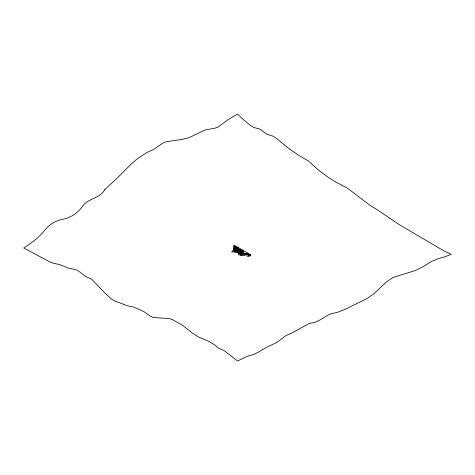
<?xml version="1.0" encoding="UTF-8"?>
<svg xmlns="http://www.w3.org/2000/svg" width="475" height="475" viewBox="0 0 475 475"><rect width="100%" height="100%" fill="white"/><g stroke="black" fill="none" stroke-linecap="round" stroke-linejoin="round"><path stroke-width="0.71" d="M238.521 254.018L237.922 252.427L234.317 251.863L231.669 252.011L233.522 249.892L233.896 245.07L247.914 253.11L250.717 254.968L250.165 255.758M242.606 254.398L241.674 255.063L238.872 254.826L238.26 253.246L239.157 252.664L242.618 254.392L239.643 252.813C238.106 253.353 241.68 254.101 238.973 253.116L239.442 252.813M237.619 251.251L238.729 250.521L245.973 254.22M236.384 251.186L237.298 251.72L234.935 250.865L235.238 250.604L234.323 250.194L234.834 249.808L245.32 255.176L246.43 254.452L242.992 252.635L242.191 253.223L243.063 253.258L245.165 254.748L245.973 254.161M237.298 251.72L237.803 251.328L234.608 249.82L233.955 250.248L233.694 251.186L234.662 251.679L234.24 251.928L237.589 252.005L238.153 251.637L237.737 251.429M238.343 251.269L239.145 250.741L242.125 252.267L241.324 252.795L239.216 251.305L238.337 251.269L239.145 250.747M240.053 253.608L239.75 253.87L242.113 254.725L241.199 254.19M242.113 254.725L242.618 254.327M235.357 246.436L234.579 247.006L235.357 246.436L238.877 248.241L237.749 248.983L234.223 247.172L234.781 246.145L235.956 246.804M234.579 246.947L237.595 248.55L238.373 248.045L235.357 246.495M235.315 248.443L234.513 248.965L235.315 248.443L238.729 250.177L237.619 250.907L234.122 249.12L234.573 248.051L238.296 249.969M235.089 249.262L234.513 248.906L237.215 249.939L236.918 250.194L237.494 250.491L238.296 249.903M239.786 249.981L240.564 249.47L243.912 251.4L242.951 252.017L239.026 250.004L240.13 249.28L240.564 249.529L239.786 250.04L240.38 250.343C241.264 249.446 242.464 251.78 242.476 251.043M242.796 251.584C244.477 250.171 242.749 252.243 242.203 251.222M242.125 252.207L241.324 252.795M241.442 253.211L242.553 252.468M242.767 253.513L243.063 253.258M244.892 254.196L244.589 254.386L245.165 254.748M247.131 253.418L246.572 253.228L245.581 253.893L250.046 256.179L250.497 255.14L247.089 253.407L246.311 253.852L247.089 253.347L250.105 254.891L249.369 255.467M249.001 254.915C248.888 255.52 248.36 253.959 247.178 253.982L246.311 253.852M248.734 255.093L249.328 255.461L250.105 254.891M240.172 255.111L244.5 255.681M246.472 255.811L248.918 256.732M240.647 250.165L242.476 251.103M237.215 250.004L235.386 249.007M241.045 252.302L239.216 251.305M243.063 253.317L244.892 254.256M242.767 253.454L242.191 253.223M235.238 250.604L234.323 250.2M233.813 246.822L242.553 252.29M233.73 248.615L242.303 254.012M237.494 250.491L236.918 250.194M104.714 189.632C99.72 199.245 87.341 197.796 82.044 207.1C76.962 213.513 70.621 217.817 62.611 219.29C54.144 221.089 48.426 225.197 43.183 232.174C37.632 238.498 30.768 243.42 23.75 247.98L49.661 261.808L52.897 263.168L59.375 264.492L69.089 268.381L75.567 269.473L78.808 271.219L85.286 276.319L91.764 279.27L104.714 292.867L111.192 298.805L114.433 300.823L127.389 305.74L133.861 307.147L143.581 311.452L150.058 315.952L153.294 317.502L169.486 318.577L172.728 319.788L182.442 325.215L192.161 332.945L198.639 337.054L208.353 341.086L214.831 344.975L218.067 347.801L224.544 350.888L237.5 360.97L247.214 356.398L253.692 354.403L256.933 352.889L266.647 347.255L276.361 342.718L286.081 335.54L292.558 332.648L308.75 323.659L315.228 322.21L318.464 320.827L328.183 315.073L331.419 313.708L337.897 312.176L344.375 309.647L367.044 298.591L373.522 294.049L386.478 281.924L392.956 277.507L415.625 270.406L422.103 267.277L431.817 261.315L438.294 258.632L444.772 256.844L451.25 254.309L444.772 251.382L399.433 224.776L376.764 209.404L370.286 205.574L347.611 188.296L334.661 181.361L328.183 177.341L318.464 170.056L308.75 161.215L299.036 155.545L289.317 148.924L276.361 138.338L273.125 136.206L266.647 134.176L260.169 129.182L253.692 127.448L250.456 125.418L243.978 120.169L237.5 114.03L227.786 119.872L218.067 127.104L214.831 128.214L205.111 129.96L188.919 137.702L182.442 139.371L166.25 141.776L163.014 143.011L153.294 149.684L146.817 152.487L137.103 158.935L130.625 164.617L117.669 177.614L104.714 189.632"/></g></svg>
